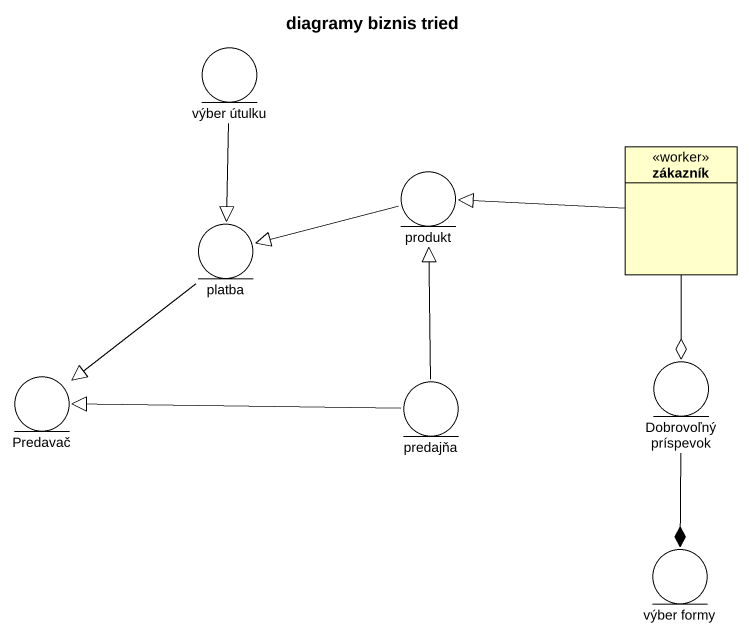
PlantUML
@startuml
title diagramy biznis tried
allowmixing
hide circle
hide empty members
entity "výber útulku" as výber_útulku
class zákazník <<worker>>
entity produkt
entity platba
entity Predavač
entity predajňa
entity "Dobrovoľný príspevok" as Dobrovoľný_príspevok
entity "výber formy" as výber_formy
výber_útulku --|> platba
zákazník -left-|> produkt
zákazník --o Dobrovoľný_príspevok
produkt -left-|> platba
platba --|> Predavač
predajňa -up-|> produkt
predajňa -left-|> Predavač
Dobrovoľný_príspevok --* výber_formy
@enduml
